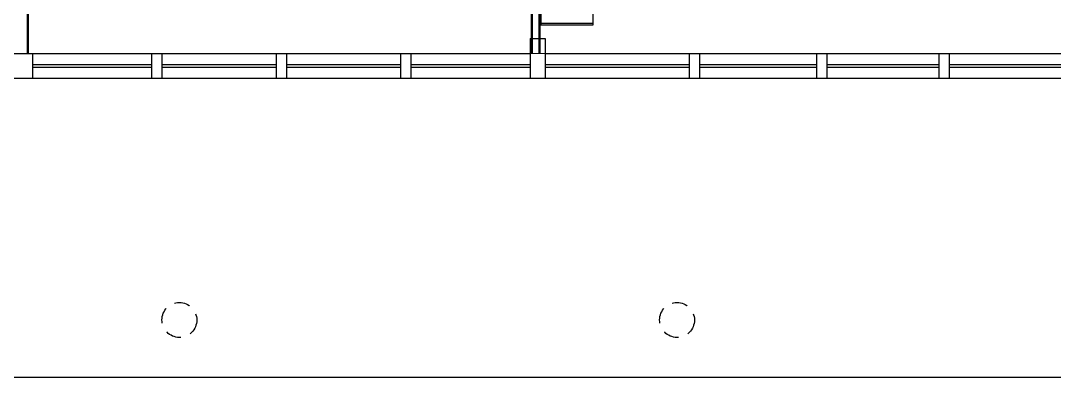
# Model space of a CAD drawing. Header units: millimetres. Extents: x -8 to 5830, y -596 to 3598.
# Drawn here: x 1672.46 to 1682.85, y 2511.87 to 2515.45 of the extents above; entities that cross this region are included whole.
import ezdxf

# ---------------------------------------------------------------- set-up
doc = ezdxf.new("R2010")
doc.units = ezdxf.units.MM
doc.linetypes.add('HIDDEN', pattern=[9.525, 6.35, -3.175])
doc.layers.get('0').update_dxf_attribs({"color": 9})

msp = doc.modelspace()

# ---------------------------------------------------------------- linework, layer by layer
at = {"lineweight": 50}
for p, q in [((1677.6, 2522.532), (1677.6, 2515.122)), ((1677.677, 2515.122), (1677.674, 2522.453)), ((1677.674, 2522.373), (1677.677, 2515.122)), ((1672.537, 2519.666), (1672.537, 2515.122))]:
    msp.add_line(p, q, dxfattribs=at)
at = {"lineweight": 25}
for p, q in [((1677.691, 2518.651), (1677.691, 2515.407)), ((1678.215, 2515.407), (1678.215, 2515.834)), ((1677.691, 2515.427), (1678.215, 2515.427)), ((1677.691, 2515.407), (1678.215, 2515.407))]:
    msp.add_line(p, q, dxfattribs=at)
for p, q in [((1677.583, 2515.272), (1677.733, 2515.272)), ((1677.583, 2515.272), (1677.583, 2514.872)), ((1677.733, 2515.272), (1677.733, 2514.872)), ((1664.433, 2515.122), (1677.583, 2515.122)), ((1672.583, 2515.122), (1672.583, 2514.872)), ((1677.733, 2515.122), (1694.283, 2515.122)), ((1672.583, 2515.012), (1673.783, 2515.012)), ((1673.783, 2514.982), (1672.583, 2514.982)), ((1673.883, 2515.012), (1675.033, 2515.012)), ((1675.033, 2514.982), (1673.883, 2514.982)), ((1675.133, 2515.012), (1676.283, 2515.012)), ((1676.283, 2514.982), (1675.133, 2514.982)), ((1676.383, 2515.012), (1677.583, 2515.012)), ((1677.583, 2514.982), (1676.383, 2514.982)), ((1677.733, 2515.012), (1679.183, 2515.012)), ((1679.183, 2514.982), (1677.733, 2514.982)), ((1679.283, 2515.012), (1680.462, 2515.012)), ((1680.462, 2514.982), (1679.283, 2514.982)), ((1680.562, 2515.012), (1681.691, 2515.012)), ((1681.691, 2514.982), (1680.562, 2514.982)), ((1681.791, 2515.012), (1682.92, 2515.012)), ((1682.92, 2514.982), (1681.791, 2514.982)), ((1664.183, 2514.872), (1713.033, 2514.872)), ((1645.833, 2511.872), (1699.483, 2511.872))]:
    msp.add_line(p, q)
at = {"lineweight": 20}
msp.add_line((1694.283, 2515.122), (1664.793, 2515.122), dxfattribs=at)
for points in [[(1673.783, 2514.872), (1673.783, 2515.122)], [(1673.883, 2515.122), (1673.883, 2514.872)], [(1675.033, 2514.872), (1675.033, 2515.122)], [(1675.133, 2515.122), (1675.133, 2514.872)], [(1676.283, 2514.872), (1676.283, 2515.122)], [(1676.383, 2515.122), (1676.383, 2514.872)], [(1679.183, 2514.872), (1679.183, 2515.122)], [(1679.283, 2515.122), (1679.283, 2514.872)], [(1680.462, 2514.872), (1680.462, 2515.122)], [(1680.562, 2515.122), (1680.562, 2514.872)], [(1681.691, 2514.872), (1681.691, 2515.122)], [(1681.791, 2515.122), (1681.791, 2514.872)]]:
    msp.add_lwpolyline(points)
at = {"linetype": 'HIDDEN', "lineweight": -2, "ltscale": 0.025}
for centre in [(1674.058, 2512.447), (1679.058, 2512.447)]:
    msp.add_circle(centre, 0.175, dxfattribs=at)

doc.saveas('drawing.dxf')
